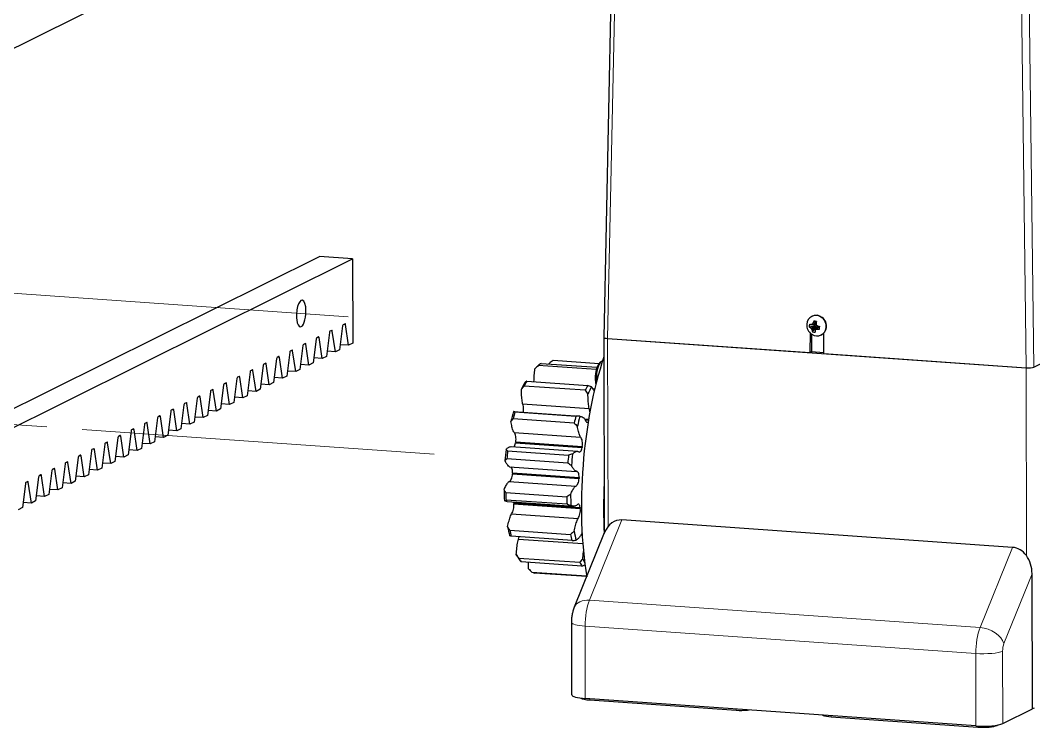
# Model space of a CAD drawing. Header units: millimetres. Extents: x 0 to 3360, y 0 to 297.
# Drawn here: x 3069.87 to 3112.94, y 183.9 to 214.31 of the extents above; entities that cross this region are included whole.
import ezdxf

# ---------------------------------------------------------------- set-up
doc = ezdxf.new("R2010")
doc.units = ezdxf.units.MM
for name, pattern in [('K5LT32768', [0]), ('K5LT_AXLED', [19.5, 15, -1.5, 1.5, -1.5]), ('K5LT_THIN', [0]), ('K5LT_THIN_INCLUDED_TO_HATCHING', [0])]:
    doc.linetypes.add(name, pattern=pattern)
doc.layers.add('Системный слой', color=7, linetype='Continuous')

# ---------------------------------------------------------------- blocks, each defined once
blk = doc.blocks.new('U615')
at = {"layer": 'Системный слой', "color": 7, "linetype": 'K5LT32768', "lineweight": 30}
for start_param, end_param in [(0, 3.141593), (4.915623, 6.283185), (3.141593, 4.915623)]:
    blk.add_ellipse((3081.812, 201.843), major_axis=(0.04, 0.566), ratio=0.350471, start_param=start_param, end_param=end_param, dxfattribs=at)

msp = doc.modelspace()

# ---------------------------------------------------------------- linework, layer by layer
at = {"layer": 'Системный слой', "color": 7, "linetype": 'K5LT32768', "lineweight": 30}
for p, q in [((3128.62, 242.47685), (3043.51876, 200.13808)), ((3095.14152, 223.48666), (3094.67235, 200.82584)), ((2996.64625, 161.51369), (3082.58427, 204.26876)), ((2996.89187, 160.83391), (3083.99738, 204.16982)), ((3083.99738, 204.16982), (3082.58427, 204.26876)), ((3083.99738, 204.16982), (3084.00527, 200.58052)), ((3112.94156, 199.56474), (3121.74904, 203.94655)), ((3103.52629, 201.72977), (3103.51057, 201.72194)), ((3083.57083, 201.31541), (3083.44357, 200.30107)), ((3083.67297, 201.40643), (3083.59177, 201.36604)), ((3083.82553, 200.4911), (3083.6941, 201.37674)), ((3103.39594, 201.27262), (3103.61962, 201.31948)), ((3103.44459, 201.24897), (3103.64583, 201.31383)), ((3103.46124, 201.37625), (3103.65131, 201.35574)), ((3103.50569, 201.20435), (3103.66923, 201.30103)), ((3103.52755, 201.12829), (3103.67315, 201.27409)), ((3103.52919, 201.38395), (3103.67668, 201.35802)), ((3103.53528, 201.06991), (3103.66958, 201.24681)), ((3103.57036, 201.45553), (3103.68725, 201.38184)), ((3103.59453, 201.52268), (3103.69082, 201.40912)), ((3103.61962, 201.31948), (3103.62474, 201.35861)), ((3103.64583, 201.31383), (3103.61962, 201.31948)), ((3103.66923, 201.30103), (3103.64583, 201.31383)), ((3103.64981, 201.10193), (3103.71341, 201.26541)), ((3103.65131, 201.35574), (3103.67668, 201.35802)), ((3103.67315, 201.27409), (3103.66923, 201.30103)), ((3103.66958, 201.24681), (3103.67315, 201.27409)), ((3103.70334, 201.23953), (3103.66958, 201.24681)), ((3103.67668, 201.35802), (3103.68725, 201.38184)), ((3103.67822, 201.16716), (3103.72397, 201.28923)), ((3103.68725, 201.38184), (3103.69082, 201.40912)), ((3103.69082, 201.40912), (3103.69479, 201.40827)), ((3103.72397, 201.28923), (3103.71341, 201.26541)), ((3103.74934, 201.29151), (3103.72397, 201.28923)), ((3103.75893, 201.18121), (3103.74934, 201.29151)), ((3103.77555, 201.28586), (3103.74934, 201.29151)), ((3103.77844, 201.30796), (3103.77555, 201.28586)), ((3103.83087, 201.17885), (3103.77555, 201.28586)), ((3082.44743, 200.75651), (3082.32018, 199.74217)), ((3082.54957, 200.84753), (3082.46838, 200.80713)), ((3082.70213, 199.93219), (3082.5707, 200.81784)), ((3083.00913, 201.03596), (3082.88187, 200.02162)), ((3083.11127, 201.12698), (3083.03007, 201.08658)), ((3083.26383, 200.21165), (3083.1324, 201.09729)), ((3094.67236, 200.82512), (3094.69069, 192.49614)), ((3094.83454, 200.78148), (3103.43098, 200.17961)), ((3094.83457, 200.78148), (3112.61619, 199.53652)), ((3103.43446, 201.02142), (3103.43098, 200.17961)), ((3103.50146, 200.9581), (3103.49839, 200.21315)), ((3103.50146, 200.9581), (3103.50869, 200.9617)), ((3103.91929, 200.93984), (3103.90357, 200.93201)), ((3104.01978, 200.13839), (3104.0234, 201.01671)), ((3081.42618, 200.28863), (3081.34498, 200.24823)), ((3081.88573, 200.47706), (3081.75848, 199.46272)), ((3081.98788, 200.56808), (3081.90668, 200.52768)), ((3082.14043, 199.65274), (3082.009, 200.53839)), ((3083.44357, 200.30107), (3083.26383, 200.21165)), ((3083.82553, 200.4911), (3083.47053, 200.51595)), ((3084.00527, 200.58052), (3083.82553, 200.4911)), ((3080.76233, 199.91816), (3080.63508, 198.90381)), ((3080.86448, 200.00918), (3080.78328, 199.96878)), ((3081.01703, 199.09384), (3080.8856, 199.97949)), ((3081.32403, 200.19761), (3081.19678, 199.18327)), ((3081.57873, 199.37329), (3081.4473, 200.25894)), ((3082.70213, 199.93219), (3082.34713, 199.95705)), ((3082.88187, 200.02162), (3082.70213, 199.93219)), ((3083.26383, 200.21165), (3082.90883, 200.2365)), ((3094.46737, 199.70641), (3092.51559, 199.84306)), ((3103.49839, 200.21315), (3103.43098, 200.17961)), ((3103.49844, 200.22589), (3104.01999, 200.18938)), ((3104.01978, 200.13839), (3112.61622, 199.53652)), ((3079.74108, 199.45027), (3079.65988, 199.40988)), ((3079.89363, 198.53494), (3079.7622, 199.42059)), ((3080.20063, 199.63871), (3080.07338, 198.62436)), ((3080.30278, 199.72973), (3080.22158, 199.68933)), ((3080.45533, 198.81439), (3080.3239, 199.70004)), ((3081.75848, 199.46272), (3081.57873, 199.37329)), ((3082.14043, 199.65274), (3081.78543, 199.6776)), ((3082.32018, 199.74217), (3082.14043, 199.65274)), ((3094.35073, 199.4566), (3091.88521, 199.62922)), ((3092.00414, 199.72198), (3094.38135, 199.55554)), ((3094.46819, 199.70724), (3094.53385, 199.77294)), ((3079.07723, 199.0798), (3078.94998, 198.06546)), ((3079.17938, 199.17082), (3079.09818, 199.13043)), ((3079.33193, 198.25549), (3079.2005, 199.14113)), ((3079.63893, 199.35925), (3079.51168, 198.34491)), ((3081.01703, 199.09384), (3080.66203, 199.1187)), ((3081.19678, 199.18327), (3081.01703, 199.09384)), ((3081.57873, 199.37329), (3081.22373, 199.39815)), ((3078.05598, 198.61192), (3077.97478, 198.57152)), ((3078.20854, 197.69658), (3078.0771, 198.58223)), ((3078.51553, 198.80035), (3078.38828, 197.78601)), ((3078.61768, 198.89137), (3078.53648, 198.85097)), ((3078.77023, 197.97604), (3078.6388, 198.86168)), ((3079.89363, 198.53494), (3079.53864, 198.55979)), ((3080.07338, 198.62436), (3079.89363, 198.53494)), ((3080.45533, 198.81439), (3080.10033, 198.83924)), ((3080.63508, 198.90381), (3080.45533, 198.81439)), ((3093.88113, 198.57917), (3091.29044, 198.76055)), ((3091.39538, 198.96937), (3093.98608, 198.78798)), ((3094.19504, 198.65468), (3094.28875, 198.64812)), ((3077.39213, 198.24145), (3077.26488, 197.22711)), ((3077.49428, 198.33247), (3077.41308, 198.29207)), ((3077.64684, 197.41713), (3077.51541, 198.30278)), ((3077.95383, 198.5209), (3077.82658, 197.50656)), ((3079.33193, 198.25549), (3078.97694, 198.28034)), ((3079.51168, 198.34491), (3079.33193, 198.25549)), ((3076.37088, 197.77357), (3076.28968, 197.73317)), ((3076.52344, 196.85823), (3076.39201, 197.74388)), ((3076.83043, 197.962), (3076.70318, 196.94765)), ((3076.93258, 198.05302), (3076.85138, 198.01262)), ((3077.08514, 197.13768), (3076.95371, 198.02333)), ((3078.20854, 197.69658), (3077.85354, 197.72144)), ((3078.38828, 197.78601), (3078.20854, 197.69658)), ((3078.77023, 197.97604), (3078.41524, 198.00089)), ((3078.94998, 198.06546), (3078.77023, 197.97604)), ((3091.22288, 198.0078), (3094.0491, 197.80993)), ((3075.70703, 197.4031), (3075.57978, 196.38875)), ((3075.80918, 197.49411), (3075.72798, 197.45372)), ((3075.96174, 196.57878), (3075.83031, 197.46443)), ((3076.26873, 197.68255), (3076.14148, 196.6682)), ((3077.64684, 197.41713), (3077.29184, 197.44199)), ((3077.82658, 197.50656), (3077.64684, 197.41713)), ((3093.41251, 197.18793), (3090.82181, 197.36931)), ((3090.83223, 197.67265), (3093.65775, 197.47483)), ((3090.89678, 197.6624), (3093.48748, 197.48101)), ((3093.85294, 197.36376), (3094.02615, 197.35163)), ((3093.88029, 197.31905), (3094.01908, 197.30933)), ((3074.58363, 196.84419), (3074.45638, 195.82985)), ((3074.68578, 196.93521), (3074.60458, 196.89481)), ((3074.83834, 196.01988), (3074.70691, 196.90552)), ((3075.14533, 197.12364), (3075.01808, 196.1093)), ((3075.24748, 197.21466), (3075.16628, 197.17427)), ((3075.40004, 196.29933), (3075.26861, 197.18497)), ((3076.52344, 196.85823), (3076.16844, 196.88308)), ((3076.70318, 196.94765), (3076.52344, 196.85823)), ((3077.08514, 197.13768), (3076.73014, 197.16254)), ((3077.26488, 197.22711), (3077.08514, 197.13768)), ((3074.02193, 196.56474), (3073.89468, 195.5504)), ((3074.12408, 196.65576), (3074.04288, 196.61536)), ((3074.27664, 195.74042), (3074.14521, 196.62607)), ((3075.96174, 196.57878), (3075.60674, 196.60363)), ((3076.14148, 196.6682), (3075.96174, 196.57878)), ((3090.8594, 196.77986), (3093.68562, 196.58198)), ((3072.89854, 196.00584), (3072.77128, 194.99149)), ((3073.00068, 196.09686), (3072.91949, 196.05646)), ((3073.15324, 195.18152), (3073.02181, 196.06717)), ((3073.46024, 196.28529), (3073.33298, 195.27095)), ((3073.56238, 196.37631), (3073.48118, 196.33591)), ((3073.71494, 195.46097), (3073.58351, 196.34662)), ((3074.83834, 196.01988), (3074.48334, 196.04473)), ((3075.01808, 196.1093), (3074.83834, 196.01988)), ((3075.40004, 196.29933), (3075.04504, 196.32418)), ((3075.57978, 196.38875), (3075.40004, 196.29933)), ((3090.58427, 196.00004), (3093.17496, 195.81865)), ((3090.73104, 196.18392), (3093.55726, 195.98605)), ((3090.92117, 196.34075), (3093.74738, 196.14288)), ((3090.9302, 196.39281), (3093.75642, 196.19493)), ((3071.87729, 195.53795), (3071.79609, 195.49756)), ((3072.33684, 195.72639), (3072.20959, 194.71204)), ((3072.43898, 195.81741), (3072.35779, 195.77701)), ((3072.59154, 194.90207), (3072.46011, 195.78772)), ((3073.89468, 195.5504), (3073.71494, 195.46097)), ((3074.27664, 195.74042), (3073.92164, 195.76528)), ((3074.45638, 195.82985), (3074.27664, 195.74042)), ((3093.14137, 195.48592), (3090.55067, 195.6673)), ((3071.21344, 195.16748), (3071.08619, 194.15314)), ((3071.31559, 195.2585), (3071.23439, 195.21811)), ((3071.46814, 194.34317), (3071.33671, 195.22881)), ((3071.77514, 195.44694), (3071.64789, 194.43259)), ((3072.02984, 194.62262), (3071.89841, 195.50827)), ((3073.15324, 195.18152), (3072.79824, 195.20638)), ((3073.33298, 195.27095), (3073.15324, 195.18152)), ((3073.71494, 195.46097), (3073.35994, 195.48583)), ((3090.66976, 195.33214), (3093.49598, 195.13426)), ((3070.19219, 194.6996), (3070.11099, 194.6592)), ((3070.65174, 194.88803), (3070.52449, 193.87369)), ((3070.75389, 194.97905), (3070.67269, 194.93865)), ((3070.90644, 194.06372), (3070.77501, 194.94936)), ((3072.20959, 194.71204), (3072.02984, 194.62262)), ((3072.59154, 194.90207), (3072.23654, 194.92692)), ((3072.77128, 194.99149), (3072.59154, 194.90207)), ((3090.64994, 194.7052), (3093.47616, 194.50732)), ((3090.79189, 195.02291), (3093.61811, 194.82504)), ((3090.79361, 195.07735), (3093.61983, 194.87948)), ((3070.09004, 194.60858), (3069.96279, 193.59424)), ((3070.34474, 193.78426), (3070.21331, 194.66991)), ((3071.46814, 194.34317), (3071.11314, 194.36802)), ((3071.64789, 194.43259), (3071.46814, 194.34317)), ((3072.02984, 194.62262), (3071.67484, 194.64747)), ((3070.34474, 193.78426), (3069.98975, 193.80912)), ((3070.52449, 193.87369), (3070.34474, 193.78426)), ((3070.90644, 194.06372), (3070.55144, 194.08857)), ((3071.08619, 194.15314), (3070.90644, 194.06372)), ((3090.5054, 194.23537), (3093.0961, 194.05398)), ((3093.10901, 193.73226), (3090.51831, 193.91364)), ((3090.56502, 193.84668), (3093.39124, 193.6488)), ((3069.96279, 193.59424), (3069.78304, 193.50481)), ((3090.84089, 193.80131), (3093.6671, 193.60344)), ((3090.84674, 193.75278), (3093.67295, 193.5549)), ((3090.75022, 193.32612), (3093.57643, 193.12824)), ((3112.04427, 191.90407), (3095.44025, 193.06659)), ((3090.6722, 192.63704), (3093.2629, 192.45566)), ((3093.42797, 189.37014), (3094.70725, 192.53713)), ((3093.32034, 192.19392), (3090.72964, 192.3753)), ((3091.04095, 192.25306), (3093.777, 192.0615)), ((3091.05927, 191.44839), (3090.94992, 191.60548)), ((3091.05927, 191.44839), (3093.64997, 191.26701)), ((3093.74319, 191.10511), (3091.15249, 191.28649)), ((3091.60768, 190.85038), (3093.93937, 190.68713)), ((3093.94425, 190.65741), (3091.7225, 190.81296)), ((3112.88356, 185.03907), (3112.87093, 190.78166)), ((3093.31473, 185.63139), (3093.30796, 188.70752)), ((3110.48649, 184.31432), (3093.88247, 185.47683)), ((3094.07643, 185.41601), (3100.30092, 184.98021)), ((3100.8462, 184.98928), (3100.78306, 184.9838)), ((3103.98767, 184.75944), (3103.95941, 184.77131)), ((3111.62535, 184.4131), (3112.88356, 185.03907)), ((3104.3382, 184.69755), (3110.56269, 184.26175)), ((3111.37616, 184.3323), (3111.4173, 184.35277))]:
    msp.add_line(p, q, dxfattribs=at)
at = {"layer": 'Системный слой', "color": 7, "linetype": 'K5LT_THIN', "lineweight": 18}
for p, q in [((3094.83454, 200.78148), (3095.30368, 223.44105)), ((3112.61622, 199.53652), (3112.33422, 222.24868)), ((3112.94156, 199.56474), (3112.65956, 222.2769)), ((3083.6941, 201.37674), (3083.62327, 201.3817)), ((3082.5707, 200.81784), (3082.49987, 200.8228)), ((3083.1324, 201.09729), (3083.06157, 201.10225)), ((3094.85216, 192.78824), (3094.83457, 200.78148)), ((3082.009, 200.53839), (3081.93817, 200.54335)), ((3080.8856, 199.97949), (3080.81477, 199.98445)), ((3081.4473, 200.25894), (3081.37647, 200.2639)), ((3079.7622, 199.42059), (3079.69137, 199.42554)), ((3080.3239, 199.70004), (3080.25307, 199.705)), ((3112.63377, 191.54329), (3112.61619, 199.53652)), ((3079.2005, 199.14113), (3079.12967, 199.14609)), ((3078.0771, 198.58223), (3078.00627, 198.58719)), ((3078.6388, 198.86168), (3078.56797, 198.86664)), ((3077.51541, 198.30278), (3077.44457, 198.30774)), ((3076.39201, 197.74388), (3076.32117, 197.74884)), ((3076.95371, 198.02333), (3076.88287, 198.02829)), ((3075.83031, 197.46443), (3075.75947, 197.46938)), ((3074.70691, 196.90552), (3074.63608, 196.91048)), ((3075.26861, 197.18497), (3075.19778, 197.18993)), ((3074.14521, 196.62607), (3074.07438, 196.63103)), ((3073.02181, 196.06717), (3072.95098, 196.07213)), ((3073.58351, 196.34662), (3073.51268, 196.35158)), ((3072.46011, 195.78772), (3072.38928, 195.79268)), ((3071.33671, 195.22881), (3071.26588, 195.23377)), ((3071.89841, 195.50827), (3071.82758, 195.51323)), ((3070.21331, 194.66991), (3070.14248, 194.67487)), ((3070.77501, 194.94936), (3070.70418, 194.95432)), ((3094.06166, 189.65373), (3095.44025, 193.06659)), ((3110.66568, 188.49122), (3112.04427, 191.90407)), ((3111.67437, 187.81946), (3112.87093, 190.78166)), ((3110.66568, 188.49122), (3094.06166, 189.65373)), ((3110.47972, 187.39045), (3093.8757, 188.55296)), ((3093.88247, 185.47683), (3093.8757, 188.55296)), ((3110.48649, 184.31432), (3110.47972, 187.39045)), ((3111.62535, 184.4131), (3111.61859, 187.48923)), ((3094.07643, 185.41601), (3094.07632, 185.46326)), ((3100.30081, 185.02746), (3100.30092, 184.98021)), ((3100.78304, 184.9937), (3100.78306, 184.9838)), ((3103.98767, 184.75944), (3103.98764, 184.76933)), ((3104.3382, 184.69755), (3104.3381, 184.7448)), ((3111.37616, 184.3323), (3111.37614, 184.34555)), ((3110.56269, 184.26175), (3110.56258, 184.30973))]:
    msp.add_line(p, q, dxfattribs=at)
at = {"layer": 'Системный слой', "color": 30, "linetype": 'K5LT_AXLED', "lineweight": 18, "true_color": 0xff8000}
for p, q in [((3083.80669, 201.70363), (3038.48647, 204.87667)), ((3087.46407, 195.86864), (3033.88574, 199.61987))]:
    msp.add_line(p, q, dxfattribs=at)
at = {"layer": 'Системный слой', "color": 7, "linetype": 'K5LT32768', "lineweight": 30}
for centre, radius, start, end in [((3103.76436, 201.35548), 0.46951, 175.719085, 237.182573), ((3103.84487, 201.73292), 0.62804, 230.405392, 237.312213), ((3103.73625, 199.25224), 2.14174, 95.548008, 97.377449), ((3104.35337, 200.95748), 0.92799, 147.540839, 152.64079), ((3092.27619, 206.09373), 12.42084, 336.303682, 336.63184), ((3103.52438, 202.28982), 1.13315, 277.802426, 281.946053), ((3108.32133, 201.89781), 4.65237, 185.781308, 186.802401), ((3108.78081, 211.06031), 10.96131, 242.395498, 242.830376), ((3097.53141, 192.69016), 8.73628, 125.039236, 126.298844), ((3113.12906, 177.84763), 30.42595, 134.283936, 134.650667), ((3074.24028, 213.21902), 22.3552, 319.234036, 319.702179), ((3098.02548, 201.5746), 5.11353, 215.858485, 218.036171), ((3092.85363, 195.6293), 3.35555, 67.289288, 70.276263), ((3086.46925, 200.86875), 5.58487, 319.618627, 321.200808), ((3093.47896, 194.90038), 2.58065, 86.027177, 89.810777), ((3096.24292, 199.92091), 3.93451, 223.996668, 226.803699), ((3094.03763, 193.23893), 2.72014, 104.76338, 108.489975), ((3094.79528, 197.97833), 2.99125, 236.432561, 239.920372), ((3087.66152, 192.46946), 3.34755, 31.838148, 34.184426), ((3090.30745, 194.35391), 0.48815, 286.894864, 295.591381), ((3094.98719, 191.14524), 3.46944, 119.914842, 123.029537), ((3093.83425, 196.179), 2.55197, 253.489602, 257.353478), ((3081.2923, 186.98404), 10.95166, 31.076153, 31.975572), ((3096.38264, 189.10888), 4.57534, 130.543997, 132.989183), ((3093.15988, 195.05705), 2.86763, 273.207675, 276.63613), ((3096.84704, 195.89065), 7.32299, 218.098693, 218.956243), ((3098.03228, 187.46121), 5.8042, 137.162615, 139.027476), ((3101.41895, 199.78527), 13.27001, 221.482404, 222.32339), ((3092.1478, 195.19362), 4.38876, 291.316385, 293.111263)]:
    msp.add_arc(centre, radius, start, end, dxfattribs=at)
for centre, major_axis, ratio, start_param, end_param in [((3103.70707, 201.32698), (-0.1965, 0.39497), 0.91729792, 0, 0.99575381), ((3103.70707, 201.32698), (-0.1965, 0.39497), 0.91729792, 4.08005118, 6.28318531), ((3103.72279, 201.3348), (-0.1965, 0.39497), 0.91729792, 4.08005118, 6.28318531), ((3083.59191, 201.30415), (0.0044, 0.06287), 0.35047103, 0.20323398, 1.4152597), ((3083.67311, 201.34455), (0.0044, 0.06287), 0.35047103, 0, 0.20323398), ((3083.67311, 201.34455), (0.0044, 0.06287), 0.35047103, 5.27439363, 6.28318531), ((3103.78195, 201.34726), (-0.19838, -0.4244), 0.78052788, 4.96855503, 5.22822577), ((3103.76496, 201.36425), (0.46832, -0.03199), 0.38994472, 3.83196373, 3.9859935), ((3103.76259, 201.34613), (-0.4612, 0.08739), 0.07370963, 0.71875411, 0.87278388), ((3103.77247, 201.35332), (-0.12114, -0.45351), 0.47451814, 4.45893851, 4.61296829), ((3103.75491, 201.32762), (-0.44364, 0.15051), 0.31981195, -1.35476396, -1.09509322), ((3103.75507, 201.35707), (-0.07892, -0.46273), 0.15828306, 4.42894885, 4.58297862), ((3103.76496, 201.36425), (0.46832, -0.03199), 0.38994472, 4.72615699, 4.88018676), ((3103.76259, 201.34613), (0.4612, -0.08739), 0.07370963, -1.52864528, -1.37461551), ((3103.73435, 201.35752), (0.03177, 0.4674), 0.24873871, 4.33710977, 4.46694514), ((3103.73435, 201.35752), (0.03177, 0.4674), 0.24873871, 4.46694514, 4.59678051), ((3103.70707, 201.32698), (-0.1965, 0.39497), 0.91729792, 3.14159265, 4.08005118), ((3103.72279, 201.3348), (-0.1965, 0.39497), 0.91729792, 3.14159265, 4.08005118), ((3082.46851, 200.74525), (0.0044, 0.06287), 0.35047103, 0.20323398, 1.4152597), ((3082.54971, 200.78565), (0.0044, 0.06287), 0.35047103, 0, 0.20323398), ((3082.54971, 200.78565), (0.0044, 0.06287), 0.35047103, 5.27439363, 6.28318531), ((3083.03021, 201.0247), (0.0044, 0.06287), 0.35047103, 0.20323398, 1.4152597), ((3083.11141, 201.0651), (0.0044, 0.06287), 0.35047103, 0, 0.20323398), ((3083.11141, 201.0651), (0.0044, 0.06287), 0.35047103, 5.27439363, 6.28318531), ((3094.9245, 200.8262), (0.25215, 0.00057), 0.18899755, 3.13725534, 4.34716116), ((3094.92445, 200.82619), (0.25208, 0.00055), 0.18903595, 3.14159265, 4.34743535), ((3103.70707, 201.32698), (-0.1965, 0.39497), 0.91729792, 2.14583884, 3.14159265), ((3103.77247, 201.35332), (-0.12114, -0.45351), 0.47451814, -0.93005353, -0.77602376), ((3103.76139, 201.37717), (0.46414, 0.06357), 0.70945464, 4.10930993, 4.36898068), ((3103.75507, 201.35707), (-0.07892, -0.46273), 0.15828306, -0.9600432, -0.80601343), ((3081.42631, 200.22674), (0.0044, 0.06287), 0.35047103, 0, 0.20323398), ((3081.42631, 200.22674), (0.0044, 0.06287), 0.35047103, 5.27439363, 6.28318531), ((3081.90681, 200.4658), (0.0044, 0.06287), 0.35047103, 0.20323398, 1.4152597), ((3081.98801, 200.5062), (0.0044, 0.06287), 0.35047103, 0, 0.20323398), ((3081.98801, 200.5062), (0.0044, 0.06287), 0.35047103, 5.27439363, 6.28318531), ((3080.78341, 199.90689), (0.0044, 0.06287), 0.35047103, 0.20323398, 1.4152597), ((3080.86461, 199.94729), (0.0044, 0.06287), 0.35047103, 0, 0.20323398), ((3080.86461, 199.94729), (0.0044, 0.06287), 0.35047103, 5.27439363, 6.28318531), ((3081.34511, 200.18635), (0.0044, 0.06287), 0.35047103, 0.20323398, 1.4152597), ((3096.59389, 195.01471), (-0.5634, -8.04697), 0.35047103, 4.06961289, 5.30989034), ((3079.66001, 199.34799), (0.0044, 0.06287), 0.35047103, 0.20323398, 1.4152597), ((3079.74121, 199.38839), (0.0044, 0.06287), 0.35047103, 0, 0.20323398), ((3079.74121, 199.38839), (0.0044, 0.06287), 0.35047103, 5.27439363, 6.28318531), ((3080.22171, 199.62744), (0.0044, 0.06287), 0.35047103, 0.20323398, 1.4152597), ((3080.30291, 199.66784), (0.0044, 0.06287), 0.35047103, 0, 0.20323398), ((3080.30291, 199.66784), (0.0044, 0.06287), 0.35047103, 5.27439363, 6.28318531), ((3092.11904, 195.32801), (-0.31691, -4.52642), 0.35047103, 3.40985178, 3.48381854), ((3094.50483, 199.18912), (-0.03873, -0.55323), 0.35047103, 3.52513258, 4.91562295), ((3094.57549, 199.18418), (-0.04402, -0.62867), 0.35047103, 3.52513258, 4.91562295), ((3094.57549, 199.18418), (-0.04402, -0.62867), 0.35047103, 3.16827327, 3.52513258), ((3112.70606, 199.58123), (0.25208, 0.00055), 0.18903595, 4.34743535, 5.91823167), ((3112.70604, 199.58124), (-0.2521, -0.00054), 0.18907434, 1.20611691, 2.77660865), ((3079.09831, 199.06854), (0.0044, 0.06287), 0.35047103, 0.20323398, 1.4152597), ((3079.17951, 199.10894), (0.0044, 0.06287), 0.35047103, 0, 0.20323398), ((3079.17951, 199.10894), (0.0044, 0.06287), 0.35047103, 5.27439363, 6.28318531), ((3094.50483, 199.18912), (-0.03873, -0.55323), 0.35047103, 4.91562295, 5.43699619), ((3094.57549, 199.18418), (-0.04402, -0.62867), 0.35047103, -1.36756236, -1.12370848), ((3077.97492, 198.50964), (0.0044, 0.06287), 0.35047103, 0.20323398, 1.4152597), ((3078.05612, 198.55004), (0.0044, 0.06287), 0.35047103, 0, 0.20323398), ((3078.05612, 198.55004), (0.0044, 0.06287), 0.35047103, 5.27439363, 6.28318531), ((3078.53662, 198.78909), (0.0044, 0.06287), 0.35047103, 0.20323398, 1.4152597), ((3078.61781, 198.82949), (0.0044, 0.06287), 0.35047103, 0, 0.20323398), ((3078.61781, 198.82949), (0.0044, 0.06287), 0.35047103, 5.27439363, 6.28318531), ((3092.00128, 195.33626), (-0.30811, -4.40069), 0.35047103, 3.78471717, 3.89435132), ((3092.11904, 195.32801), (-0.31691, -4.52642), 0.35047103, 3.80255086, 3.87651762), ((3094.70974, 195.14663), (-0.31691, -4.52642), 0.35047103, 3.80255086, 3.87651762), ((3094.8275, 195.13838), (-0.30811, -4.40069), 0.35047103, 3.78471717, 3.89435132), ((3077.41322, 198.23019), (0.0044, 0.06287), 0.35047103, 0.20323398, 1.4152597), ((3077.49442, 198.27058), (0.0044, 0.06287), 0.35047103, 0, 0.20323398), ((3077.49442, 198.27058), (0.0044, 0.06287), 0.35047103, 5.27439363, 6.28318531), ((3076.28982, 197.67128), (0.0044, 0.06287), 0.35047103, 0.20323398, 1.4152597), ((3076.37102, 197.71168), (0.0044, 0.06287), 0.35047103, 0, 0.20323398), ((3076.37102, 197.71168), (0.0044, 0.06287), 0.35047103, 5.27439363, 6.28318531), ((3076.85152, 197.95074), (0.0044, 0.06287), 0.35047103, 0.20323398, 1.4152597), ((3076.93272, 197.99113), (0.0044, 0.06287), 0.35047103, 0, 0.20323398), ((3076.93272, 197.99113), (0.0044, 0.06287), 0.35047103, 5.27439363, 6.28318531), ((3075.72812, 197.39183), (0.0044, 0.06287), 0.35047103, 0.20323398, 1.4152597), ((3075.80932, 197.43223), (0.0044, 0.06287), 0.35047103, 0, 0.20323398), ((3075.80932, 197.43223), (0.0044, 0.06287), 0.35047103, 5.27439363, 6.28318531), ((3092.00128, 195.33626), (-0.30811, -4.40069), 0.35047103, 4.17741625, 4.2870504), ((3092.11904, 195.32801), (-0.31691, -4.52642), 0.35047103, 4.19524995, 4.26921671), ((3094.70974, 195.14663), (-0.31691, -4.52642), 0.35047103, 4.19524995, 4.26921671), ((3094.8275, 195.13838), (-0.30811, -4.40069), 0.35047103, 4.17741625, 4.2870504), ((3074.60472, 196.83293), (0.0044, 0.06287), 0.35047103, 0.20323398, 1.4152597), ((3074.68592, 196.87333), (0.0044, 0.06287), 0.35047103, 0, 0.20323398), ((3074.68592, 196.87333), (0.0044, 0.06287), 0.35047103, 5.27439363, 6.28318531), ((3075.16642, 197.11238), (0.0044, 0.06287), 0.35047103, 0.20323398, 1.4152597), ((3075.24762, 197.15278), (0.0044, 0.06287), 0.35047103, 0, 0.20323398), ((3075.24762, 197.15278), (0.0044, 0.06287), 0.35047103, 5.27439363, 6.28318531), ((3074.04302, 196.55348), (0.0044, 0.06287), 0.35047103, 0.20323398, 1.4152597), ((3074.12422, 196.59388), (0.0044, 0.06287), 0.35047103, 0, 0.20323398), ((3074.12422, 196.59388), (0.0044, 0.06287), 0.35047103, 5.27439363, 6.28318531), ((3072.91962, 195.99458), (0.0044, 0.06287), 0.35047103, 0.20323398, 1.4152597), ((3073.00082, 196.03497), (0.0044, 0.06287), 0.35047103, 0, 0.20323398), ((3073.00082, 196.03497), (0.0044, 0.06287), 0.35047103, 5.27439363, 6.28318531), ((3073.48132, 196.27403), (0.0044, 0.06287), 0.35047103, 0.20323398, 1.4152597), ((3073.56252, 196.31442), (0.0044, 0.06287), 0.35047103, 0, 0.20323398), ((3073.56252, 196.31442), (0.0044, 0.06287), 0.35047103, 5.27439363, 6.28318531), ((3092.00128, 195.33626), (-0.30811, -4.40069), 0.35047103, 4.57011533, 4.67974949), ((3092.11904, 195.32801), (-0.31691, -4.52642), 0.35047103, 4.58794903, 4.66191579), ((3092.00128, 195.33626), (-0.23768, -3.39481), 0.35047103, 4.4205383, 4.43662743), ((3094.8275, 195.13838), (-0.23768, -3.39481), 0.35047103, 4.4205383, 4.43662743), ((3071.87742, 195.47607), (0.0044, 0.06287), 0.35047103, 0, 0.20323398), ((3071.87742, 195.47607), (0.0044, 0.06287), 0.35047103, 5.27439363, 6.28318531), ((3072.35792, 195.71512), (0.0044, 0.06287), 0.35047103, 0.20323398, 1.4152597), ((3072.43912, 195.75552), (0.0044, 0.06287), 0.35047103, 0, 0.20323398), ((3072.43912, 195.75552), (0.0044, 0.06287), 0.35047103, 5.27439363, 6.28318531), ((3094.70974, 195.14663), (-0.31691, -4.52642), 0.35047103, 4.58794903, 4.66191579), ((3094.8275, 195.13838), (-0.30811, -4.40069), 0.35047103, 4.57011533, 4.67974949), ((3071.23452, 195.15622), (0.0044, 0.06287), 0.35047103, 0.20323398, 1.4152597), ((3071.31572, 195.19662), (0.0044, 0.06287), 0.35047103, 0, 0.20323398), ((3071.31572, 195.19662), (0.0044, 0.06287), 0.35047103, 5.27439363, 6.28318531), ((3071.79622, 195.43567), (0.0044, 0.06287), 0.35047103, 0.20323398, 1.4152597), ((3070.19232, 194.63772), (0.0044, 0.06287), 0.35047103, 0, 0.20323398), ((3070.19232, 194.63772), (0.0044, 0.06287), 0.35047103, 5.27439363, 6.28318531), ((3070.67282, 194.87677), (0.0044, 0.06287), 0.35047103, 0.20323398, 1.4152597), ((3070.75402, 194.91717), (0.0044, 0.06287), 0.35047103, 0, 0.20323398), ((3070.75402, 194.91717), (0.0044, 0.06287), 0.35047103, 5.27439363, 6.28318531), ((3092.00128, 195.33626), (-0.23768, -3.39481), 0.35047103, -1.46994792, -1.4538588), ((3094.8275, 195.13838), (-0.23768, -3.39481), 0.35047103, -1.46994792, -1.4538588), ((3070.11112, 194.59732), (0.0044, 0.06287), 0.35047103, 0.20323398, 1.4152597), ((3092.00128, 195.33626), (-0.30811, -4.40069), 0.35047103, -1.3203709, -1.21073674), ((3097.53596, 194.94875), (-0.5634, -8.04697), 0.35047103, 4.77509044, 5.04761387), ((3092.11904, 195.32801), (-0.31691, -4.52642), 0.35047103, -1.3025372, -1.22857044), ((3094.70974, 195.14663), (-0.31691, -4.52642), 0.35047103, -1.3025372, -1.22857044), ((3094.8275, 195.13838), (-0.30811, -4.40069), 0.35047103, -1.3203709, -1.21073674), ((3092.00128, 195.33626), (-0.23768, -3.39481), 0.35047103, -1.07724884, -1.06115971), ((3094.8275, 195.13838), (-0.23768, -3.39481), 0.35047103, -1.07724884, -1.06115971), ((3095.44259, 192.00189), (-0.11495, 1.0626), 0.7681745, 6.1461248, 7.24518502), ((3092.00128, 195.33626), (-0.30811, -4.40069), 0.35047103, -0.92767182, -0.81803766), ((3092.11904, 195.32801), (-0.31691, -4.52642), 0.35047103, -0.90983812, -0.83587136), ((3094.8275, 195.13838), (-0.30811, -4.40069), 0.35047103, -0.92767182, -0.81803766), ((3094.70974, 195.14663), (-0.31691, -4.52642), 0.35047103, -0.90983812, -0.83587136), ((3112.04661, 190.83937), (-0.11495, 1.0626), 0.7681745, 4.57532847, 6.1461248), ((3092.00128, 195.33626), (-0.30811, -4.40069), 0.35047103, -0.53497273, -0.42533858), ((3092.11904, 195.32801), (-0.31691, -4.52642), 0.35047103, -0.51713904, -0.44317227), ((3094.70974, 195.14663), (-0.31691, -4.52642), 0.35047103, -0.51713904, -0.44317227), ((3094.8275, 195.13838), (-0.30811, -4.40069), 0.35047103, -0.53497273, -0.46737364), ((3092.11904, 195.32801), (-0.31691, -4.52642), 0.35047103, -0.12443995, -0.05047319), ((3094.19702, 185.63333), (0.88229, 0.00194), 0.18903595, 3.14159265, 4.34743535), ((3094.30111, 185.52779), (0.63021, 0.00139), 0.18903595, 3.40532778, 4.34743535), ((3100.5256, 185.09199), (0.63021, 0.00139), 0.18903595, 4.34743535, 5.13283351), ((3112.73791, 185.10028), (0.25208, 0.00055), 0.18903595, -0.95545861, -0.36495364), ((3104.56288, 184.80933), (0.63021, 0.00139), 0.18903595, 3.56203718, 4.34743535), ((3110.80104, 184.47082), (0.88229, 0.00194), 0.18903595, 4.34743535, 5.91823167), ((3110.78737, 184.37353), (0.63021, 0.00139), 0.18903595, 4.34743535, 5.91823167)]:
    msp.add_ellipse(centre, major_axis=major_axis, ratio=ratio, start_param=start_param, end_param=end_param, dxfattribs=at)
at = {"layer": 'Системный слой', "color": 7, "linetype": 'K5LT_THIN', "lineweight": 18}
for centre, major_axis, ratio, start_param, end_param in [((3094.24604, 189.03969), (-0.81807, 0.33045), 0.63656111, 5.18412509, 6.28318531), ((3094.32506, 188.77652), (-0.08803, -1.25734), 0.35047103, 3.96507612, 4.91562296), ((3094.19025, 188.70946), (-0.88229, -0.00194), 0.18903595, 0, 1.20584269), ((3110.92908, 187.61401), (-0.08803, -1.25734), 0.35047103, 3.96507612, 4.91562296), ((3110.85006, 187.87718), (-0.81807, 0.33045), 0.63656111, 3.61332877, 5.18412509), ((3111.75339, 187.5563), (-0.02641, -0.3772), 0.35047103, 3.96507612, 4.91562294), ((3110.79427, 187.54695), (0.88229, 0.00194), 0.18903595, 4.34743535, 5.91823167)]:
    msp.add_ellipse(centre, major_axis=major_axis, ratio=ratio, start_param=start_param, end_param=end_param, dxfattribs=at)
at = {"layer": 'Системный слой', "color": 7, "linetype": 'K5LT_THIN_INCLUDED_TO_HATCHING', "lineweight": 18}
msp.add_open_spline([(3012.65885, 216.04449), (3019.58805, 228.57958), (3029.109, 241.52877), (3040.57895, 249.04579), (3053.92148, 257.79005), (3074.18927, 263.32095), (3089.38831, 261.1376), (3106.65709, 258.65694), (3132.9746, 245.23784), (3137.04799, 229.63096), (3139.56943, 219.97026), (3134.72341, 205.88587), (3131.03314, 194.78108), (3128.61664, 187.50929), (3127.68922, 176.7026), (3121.61561, 173.62417), (3118.32426, 171.95593), (3113.3116, 172.5976), (3109.15629, 172.12046), (3071.58491, 167.80618), (2998.21552, 138.86001), (2995.90259, 165.08561), (2995.07937, 174.41987), (3001.64344, 191.59177), (3006.90091, 203.94634), (3008.64508, 208.04499), (3010.51113, 212.15921), (3012.65885, 216.04449)], degree=3, knots=[0, 0, 0, 0, 1, 1, 1, 2, 2, 2, 3, 3, 3, 4, 4, 4, 5, 5, 5, 6, 6, 6, 7, 7, 7, 8, 8, 8, 9, 9, 9, 9], dxfattribs=at)
at = {"layer": 'Системный слой', "color": 7, "linetype": 'K5LT32768', "lineweight": 30}
for points in [[(3103.52755, 201.12829), (3103.5189, 201.15259), (3103.51158, 201.17806), (3103.50569, 201.20435)], [(3092.34979, 199.69778), (3092.35301, 199.70894), (3092.35626, 199.72004), (3092.35956, 199.73107)], [(3094.08208, 197.66907), (3094.07608, 197.71988), (3094.06509, 197.76683), (3094.0491, 197.80993)], [(3093.87675, 197.32913), (3093.90062, 197.25907), (3093.92789, 197.22297), (3093.95855, 197.22083)], [(3093.55726, 195.98605), (3093.56539, 195.98548), (3093.57351, 195.98429), (3093.58162, 195.98248)], [(3093.58162, 195.98248), (3093.59782, 195.96593), (3093.61371, 195.95711), (3093.62928, 195.95602)], [(3090.55067, 195.6673), (3090.52376, 195.63907), (3090.49682, 195.61255), (3090.46985, 195.58779)], [(3093.52013, 195.13708), (3093.51246, 195.13761), (3093.50441, 195.13668), (3093.49598, 195.13426)], [(3090.84089, 193.80131), (3090.83967, 193.81056), (3090.83829, 193.81934), (3090.83677, 193.82765)], [(3093.58674, 193.74349), (3093.56293, 193.74516), (3093.53703, 193.72639), (3093.50905, 193.68717)], [(3093.74697, 192.52195), (3093.73883, 192.50416), (3093.73079, 192.48384), (3093.72285, 192.46101)], [(3091.04095, 192.25306), (3091.05284, 192.28524), (3091.06284, 192.31803), (3091.07093, 192.35141)]]:
    msp.add_open_spline(points, degree=3, dxfattribs=at)
for points, knots in [([(3091.70367, 198.94778), (3091.70398, 198.99241), (3091.70514, 199.03714), (3091.71119, 199.17229), (3091.71998, 199.26429), (3091.73458, 199.40063), (3091.74012, 199.44682), (3091.74623, 199.4928)], [0.73596646, 0.73596646, 0.73596646, 0.73596646, 1.56389041, 1.56389041, 3.23173601, 3.23173601, 4.09257493, 4.09257493, 4.09257493, 4.09257493]), ([(3091.22288, 198.0078), (3091.20898, 198.07728), (3091.19803, 198.15038), (3091.1815, 198.3089), (3091.17745, 198.39732), (3091.17299, 198.53005), (3091.17206, 198.57567), (3091.17173, 198.62173)], [0, 0, 0, 0, 1.56389041, 1.56389041, 3.23173601, 3.23173601, 4.09257493, 4.09257493, 4.09257493, 4.09257493]), ([(3091.39538, 198.96937), (3091.38562, 198.96349), (3091.36199, 198.94879), (3091.33746, 198.93252), (3091.32292, 198.92256)], [0, 0, 0, 0, 2.09293113, 5, 5, 5, 5]), ([(3094.14913, 198.72468), (3094.16307, 198.70571), (3094.17665, 198.68527), (3094.21443, 198.62254), (3094.23885, 198.57859), (3094.25992, 198.52582)], [0.90742507, 0.90742507, 0.90742507, 0.90742507, 1.76826399, 1.76826399, 3.37008626, 3.37008626, 3.37008626, 3.37008626]), ([(3094.0491, 197.80993), (3094.0352, 197.87941), (3094.02425, 197.9525), (3094.00772, 198.11103), (3094.00366, 198.19945), (3093.9992, 198.33218), (3093.99828, 198.3778), (3093.99795, 198.42385)], [0, 0, 0, 0, 1.56389041, 1.56389041, 3.23173601, 3.23173601, 4.09257493, 4.09257493, 4.09257493, 4.09257493]), ([(3091.25321, 197.64318), (3091.25934, 197.68278), (3091.26116, 197.72943), (3091.26143, 197.85893), (3091.24864, 197.93837), (3091.22288, 198.0078)], [1.04565293, 1.04565293, 1.04565293, 1.04565293, 2.26890795, 2.26890795, 5, 5, 5, 5]), ([(3090.89678, 197.6624), (3090.88794, 197.6646), (3090.86658, 197.66909), (3090.84456, 197.67176), (3090.83154, 197.6727)], [0, 0, 0, 0, 2.09293114, 5, 5, 5, 5]), ([(3093.65775, 197.47483), (3093.6742, 197.47372), (3093.69048, 197.47095), (3093.73785, 197.45793), (3093.76941, 197.44623), (3093.82594, 197.3993), (3093.85199, 197.36834), (3093.87675, 197.32913)], [0.90742507, 0.90742507, 0.90742507, 0.90742507, 1.76826399, 1.76826399, 3.43610959, 3.43610959, 5, 5, 5, 5]), ([(3090.8594, 196.77986), (3090.83599, 196.8243), (3090.815, 196.87505), (3090.77662, 196.99295), (3090.76033, 197.06433), (3090.73749, 197.17326), (3090.73024, 197.21135), (3090.72353, 197.25047)], [0, 0, 0, 0, 1.56389041, 1.56389041, 3.23173601, 3.23173601, 4.09257493, 4.09257493, 4.09257493, 4.09257493]), ([(3093.68562, 196.58198), (3093.66221, 196.62642), (3093.64121, 196.67717), (3093.60284, 196.79508), (3093.58655, 196.86646), (3093.56371, 196.97538), (3093.55646, 197.01348), (3093.54974, 197.0526)], [0, 0, 0, 0, 1.56389041, 1.56389041, 3.23173601, 3.23173601, 4.09257493, 4.09257493, 4.09257493, 4.09257493]), ([(3093.95855, 197.22083), (3093.95959, 197.22075), (3093.96063, 197.22072), (3093.97609, 197.2208), (3093.99289, 197.22579), (3094.00757, 197.24366), (3094.00802, 197.24422), (3094.00846, 197.24478)], [2.64140524, 2.64140524, 2.64140524, 2.64140524, 2.73109205, 2.73109205, 3.96339011, 3.96339011, 4.0020418, 4.0020418, 4.0020418, 4.0020418]), ([(3090.9302, 196.39281), (3090.9362, 196.42946), (3090.93948, 196.46499), (3090.9407, 196.54029), (3090.936, 196.58261), (3090.91825, 196.69417), (3090.89456, 196.74835), (3090.8594, 196.77986)], [0, 0, 0, 0, 1.03660989, 1.03660989, 2.26890795, 2.26890795, 5, 5, 5, 5]), ([(3093.75642, 196.19493), (3093.76242, 196.23159), (3093.7657, 196.26712), (3093.76692, 196.34241), (3093.76222, 196.38474), (3093.74447, 196.49629), (3093.72078, 196.55048), (3093.68562, 196.58198)], [0, 0, 0, 0, 1.03660989, 1.03660989, 2.26890795, 2.26890795, 5, 5, 5, 5]), ([(3090.51824, 196.06714), (3090.53468, 196.08407), (3090.5512, 196.0994), (3090.59993, 196.13975), (3090.63281, 196.16402), (3090.68714, 196.18248), (3090.70913, 196.18546), (3090.73104, 196.18392)], [0.90742507, 0.90742507, 0.90742507, 0.90742507, 1.76826399, 1.76826399, 3.43610959, 3.43610959, 4.57680812, 4.57680812, 4.57680812, 4.57680812]), ([(3090.58427, 196.00004), (3090.57521, 196.01017), (3090.55344, 196.03357), (3090.53126, 196.05519), (3090.51824, 196.06714)], [0, 0, 0, 0, 2.09293113, 5, 5, 5, 5]), ([(3090.85057, 196.17556), (3090.85191, 196.1769), (3090.85325, 196.17831), (3090.86885, 196.19551), (3090.8848, 196.21806), (3090.90633, 196.27389), (3090.91455, 196.30468), (3090.92117, 196.34075)], [2.6158602, 2.6158602, 2.6158602, 2.6158602, 2.73109205, 2.73109205, 3.96339011, 3.96339011, 5, 5, 5, 5]), ([(3093.34446, 195.86927), (3093.3609, 195.88619), (3093.37741, 195.90153), (3093.42615, 195.94187), (3093.45903, 195.96614), (3093.51336, 195.9846), (3093.53535, 195.98758), (3093.55726, 195.98605)], [0.90742507, 0.90742507, 0.90742507, 0.90742507, 1.76826399, 1.76826399, 3.43610959, 3.43610959, 4.57680812, 4.57680812, 4.57680812, 4.57680812]), ([(3093.62928, 195.95602), (3093.64686, 195.95479), (3093.66403, 195.96342), (3093.69506, 195.99764), (3093.71101, 196.02018), (3093.73254, 196.07602), (3093.74077, 196.10681), (3093.74738, 196.14288)], [1.28254864, 1.28254864, 1.28254864, 1.28254864, 2.73109205, 2.73109205, 3.96339011, 3.96339011, 5, 5, 5, 5]), ([(3090.66976, 195.33214), (3090.6404, 195.34477), (3090.61256, 195.36545), (3090.55818, 195.42479), (3090.53214, 195.46826), (3090.4944, 195.53679), (3090.48193, 195.56157), (3090.46985, 195.58779)], [0, 0, 0, 0, 1.56389041, 1.56389041, 3.23173601, 3.23173601, 4.09257493, 4.09257493, 4.09257493, 4.09257493]), ([(3090.79361, 195.07735), (3090.79447, 195.1153), (3090.79279, 195.14931), (3090.78355, 195.21518), (3090.77302, 195.24635), (3090.74975, 195.30006), (3090.7341, 195.31967), (3090.71578, 195.32892)], [0, 0, 0, 0, 1.03660989, 1.03660989, 2.26890795, 2.26890795, 3.82564029, 3.82564029, 3.82564029, 3.82564029]), ([(3093.49598, 195.13426), (3093.46662, 195.1469), (3093.43878, 195.16758), (3093.3844, 195.22691), (3093.35836, 195.27039), (3093.32061, 195.33892), (3093.30815, 195.36369), (3093.29606, 195.38992)], [0, 0, 0, 0, 1.56389041, 1.56389041, 3.23173601, 3.23173601, 4.09257493, 4.09257493, 4.09257493, 4.09257493]), ([(3093.61983, 194.87948), (3093.62069, 194.91742), (3093.61901, 194.95144), (3093.60976, 195.0173), (3093.59924, 195.04848), (3093.57107, 195.11349), (3093.54813, 195.13512), (3093.52013, 195.13708)], [0, 0, 0, 0, 1.03660989, 1.03660989, 2.26890795, 2.26890795, 4.41282014, 4.41282014, 4.41282014, 4.41282014]), ([(3090.43073, 194.35031), (3090.44466, 194.3827), (3090.45889, 194.41379), (3090.50157, 194.50136), (3090.53078, 194.55792), (3090.58976, 194.64409), (3090.61933, 194.67836), (3090.64994, 194.7052)], [0.90742507, 0.90742507, 0.90742507, 0.90742507, 1.76826399, 1.76826399, 3.43610959, 3.43610959, 5, 5, 5, 5]), ([(3090.64994, 194.7052), (3090.68902, 194.71251), (3090.7218, 194.74829), (3090.76022, 194.84154), (3090.77289, 194.8782), (3090.78647, 194.94947), (3090.79035, 194.98481), (3090.79189, 195.02291)], [0, 0, 0, 0, 2.73109205, 2.73109205, 3.96339011, 3.96339011, 5, 5, 5, 5]), ([(3093.47616, 194.50732), (3093.51524, 194.51463), (3093.54801, 194.55042), (3093.58644, 194.64366), (3093.59911, 194.68033), (3093.61269, 194.7516), (3093.61656, 194.78693), (3093.61811, 194.82504)], [0, 0, 0, 0, 2.73109205, 2.73109205, 3.96339011, 3.96339011, 5, 5, 5, 5]), ([(3093.25694, 194.15244), (3093.27088, 194.18482), (3093.28511, 194.21592), (3093.32779, 194.30349), (3093.35699, 194.36004), (3093.41597, 194.44622), (3093.44555, 194.48049), (3093.47616, 194.50732)], [0.90742507, 0.90742507, 0.90742507, 0.90742507, 1.76826399, 1.76826399, 3.43610959, 3.43610959, 5, 5, 5, 5]), ([(3090.56502, 193.84668), (3090.54194, 193.84829), (3090.51907, 193.85532), (3090.48071, 193.8698), (3090.46492, 193.87748), (3090.44931, 193.88682)], [2.02425863, 2.02425863, 2.02425863, 2.02425863, 3.23173601, 3.23173601, 4.09257493, 4.09257493, 4.09257493, 4.09257493]), ([(3090.75022, 193.32612), (3090.78791, 193.37487), (3090.81541, 193.44117), (3090.84054, 193.56288), (3090.848, 193.60808), (3090.85156, 193.68393), (3090.85049, 193.71843), (3090.84674, 193.75278)], [0, 0, 0, 0, 2.73109205, 2.73109205, 3.96339011, 3.96339011, 5, 5, 5, 5]), ([(3093.39124, 193.6488), (3093.36816, 193.65042), (3093.34529, 193.65744), (3093.30693, 193.67192), (3093.29114, 193.67961), (3093.27553, 193.68895)], [2.02425863, 2.02425863, 2.02425863, 2.02425863, 3.23173601, 3.23173601, 4.09257493, 4.09257493, 4.09257493, 4.09257493]), ([(3093.50905, 193.68717), (3093.47821, 193.66608), (3093.44777, 193.65353), (3093.40886, 193.64836), (3093.40003, 193.64819), (3093.39124, 193.6488)], [0, 0, 0, 0, 1.56389041, 1.56389041, 2.02425863, 2.02425863, 2.02425863, 2.02425863]), ([(3093.57643, 193.12824), (3093.61413, 193.17699), (3093.64163, 193.2433), (3093.66675, 193.365), (3093.67422, 193.41021), (3093.67778, 193.48606), (3093.67671, 193.52056), (3093.67295, 193.5549)], [0, 0, 0, 0, 2.73109205, 2.73109205, 3.96339011, 3.96339011, 5, 5, 5, 5]), ([(3093.6671, 193.60344), (3093.66269, 193.63689), (3093.6563, 193.66422), (3093.638, 193.71063), (3093.62325, 193.72591), (3093.60232, 193.74013), (3093.59464, 193.74294), (3093.58674, 193.74349)], [0, 0, 0, 0, 1.03660989, 1.03660989, 2.26890795, 2.26890795, 2.94980242, 2.94980242, 2.94980242, 2.94980242]), ([(3090.58231, 192.78358), (3090.59162, 192.82649), (3090.60141, 192.86862), (3090.63153, 192.99009), (3090.65261, 193.07031), (3090.69908, 193.20831), (3090.72362, 193.26983), (3090.75022, 193.32612)], [0.90742507, 0.90742507, 0.90742507, 0.90742507, 1.76826399, 1.76826399, 3.43610959, 3.43610959, 5, 5, 5, 5]), ([(3093.40853, 192.58571), (3093.41784, 192.62862), (3093.42762, 192.67075), (3093.45775, 192.79221), (3093.47883, 192.87244), (3093.52529, 193.01043), (3093.54984, 193.07196), (3093.57643, 193.12824)], [0.90742507, 0.90742507, 0.90742507, 0.90742507, 1.76826399, 1.76826399, 3.43610959, 3.43610959, 5, 5, 5, 5]), ([(3090.72964, 192.3753), (3090.72084, 192.37891), (3090.69964, 192.38826), (3090.67788, 192.39943), (3090.66505, 192.40651)], [0, 0, 0, 0, 2.09293114, 5, 5, 5, 5]), ([(3090.94992, 191.60548), (3090.95319, 191.65238), (3090.95704, 191.69913), (3090.97002, 191.83599), (3090.97977, 191.92768), (3091.00665, 192.09648), (3091.02242, 192.1759), (3091.04095, 192.25306)], [0.90742507, 0.90742507, 0.90742507, 0.90742507, 1.76826399, 1.76826399, 3.43610959, 3.43610959, 5, 5, 5, 5]), ([(3093.72285, 192.46101), (3093.69523, 192.4094), (3093.66681, 192.36555), (3093.60643, 192.29094), (3093.57365, 192.264), (3093.52474, 192.22818), (3093.50803, 192.2176), (3093.49127, 192.20864)], [0, 0, 0, 0, 1.56389041, 1.56389041, 3.23173601, 3.23173601, 4.09257493, 4.09257493, 4.09257493, 4.09257493]), ([(3093.77614, 191.4076), (3093.77941, 191.4545), (3093.78325, 191.50125), (3093.79318, 191.60592), (3093.79918, 191.66458), (3093.80645, 191.72223)], [0.90742507, 0.90742507, 0.90742507, 0.90742507, 1.76826399, 1.76826399, 2.84126454, 2.84126454, 2.84126454, 2.84126454]), ([(3091.4776, 190.99535), (3091.47432, 191.0391), (3091.47164, 191.08335), (3091.46746, 191.17303), (3091.46562, 191.21863), (3091.46457, 191.26464)], [0.90742507, 0.90742507, 0.90742507, 0.90742507, 1.76826399, 1.76826399, 2.63279186, 2.63279186, 2.63279186, 2.63279186]), ([(3093.30796, 188.70752), (3093.30784, 188.76391), (3093.31142, 188.84936), (3093.32355, 188.96225), (3093.3363, 189.04587), (3093.35263, 189.12784), (3093.37274, 189.20854), (3093.39737, 189.28958), (3093.417, 189.34298), (3093.42797, 189.37014)], [0, 0, 0, 0, 2.47279105, 3.72121598, 4.95430735, 6.18323422, 7.41794986, 8.66726371, 10, 10, 10, 10])]:
    msp.add_open_spline(points, degree=3, knots=knots, dxfattribs=at)

# ---------------------------------------------------------------- block references
at = {"layer": 'Системный слой'}
msp.add_blockref('U615', (0, 0), dxfattribs=at)

doc.saveas('drawing.dxf')
